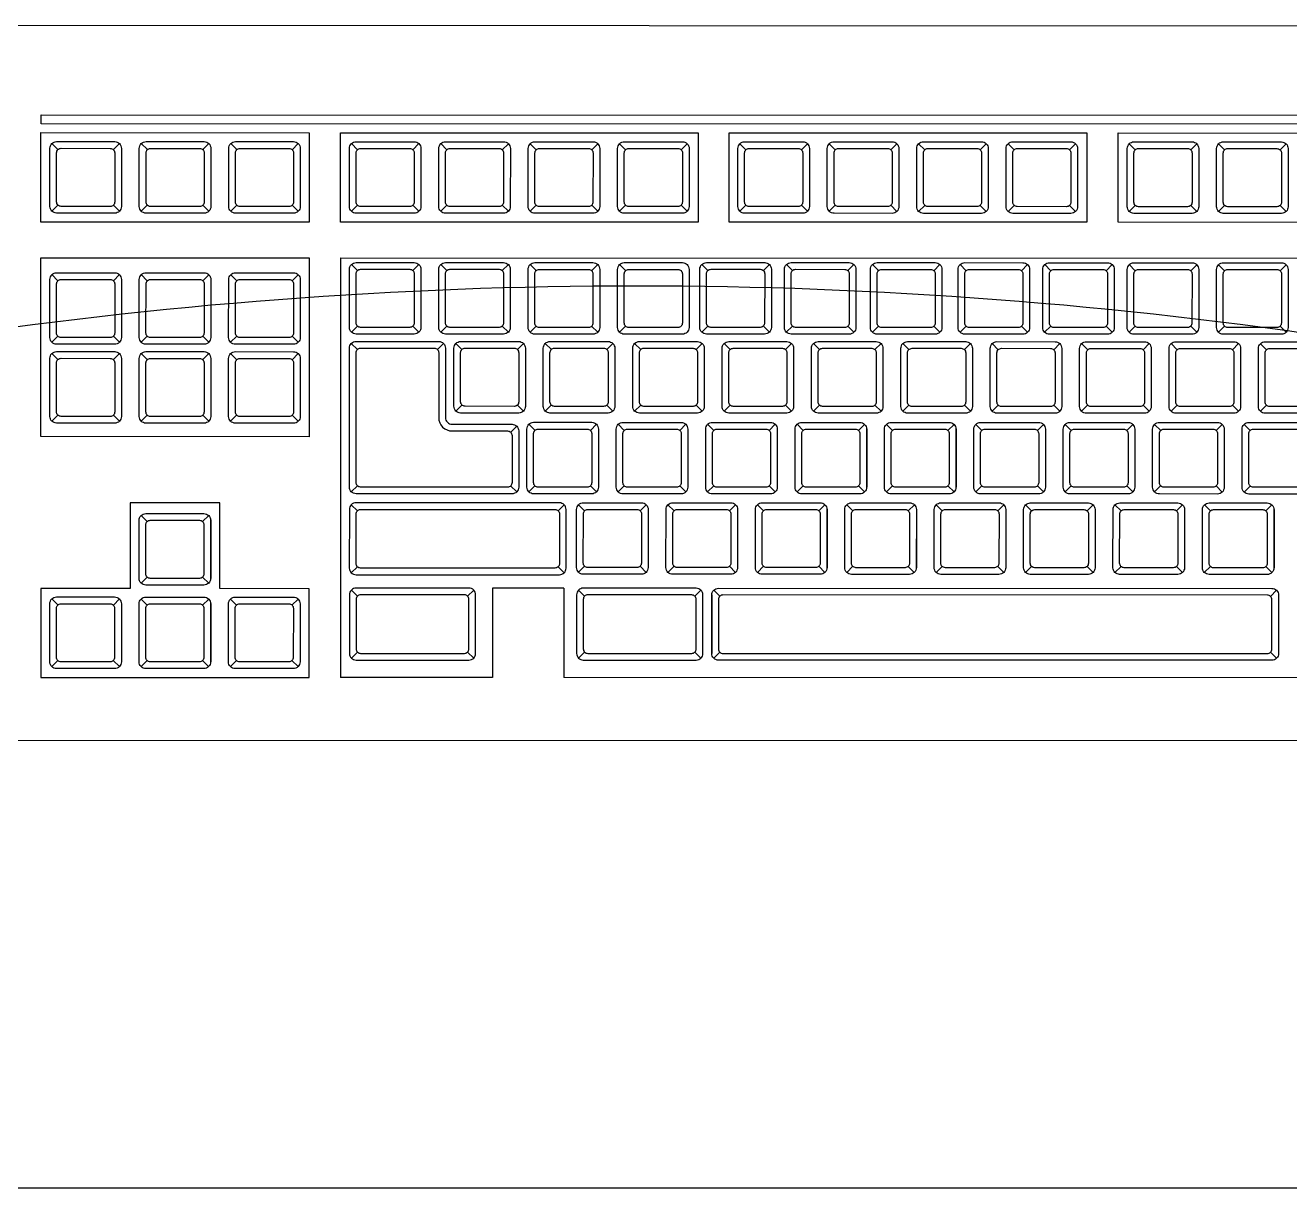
# Model space of a CAD drawing. Header units: inches. Extents: x -55 to 844, y -103 to 167.
# Drawn here: x 797.1661 to 797.449, y 47.4389 to 47.699 of the extents above; entities that cross this region are included whole.
import ezdxf

# ---------------------------------------------------------------- set-up
doc = ezdxf.new("R2010")
doc.units = ezdxf.units.IN
doc.header["$MEASUREMENT"] = 0

# ---------------------------------------------------------------- blocks, each defined once
blk = doc.blocks.new('kjhg')
blk.add_arc((795.29513, 46.27652), 1.0554, 81.26231, 98.73769)
blk = doc.blocks.new('kjhgfs')
for p, q in [((795.16546, 47.67114), (795.1641, 47.6725)), ((795.17787, 47.67114), (795.17922, 47.67249)), ((795.18546, 47.67114), (795.1841, 47.67249)), ((795.19787, 47.67114), (795.19922, 47.67249)), ((795.20546, 47.67114), (795.2041, 47.67249)), ((795.21787, 47.67113), (795.21922, 47.67249)), ((795.23246, 47.67113), (795.2311, 47.67248)), ((795.24487, 47.67113), (795.24623, 47.67248)), ((795.25246, 47.67112), (795.2511, 47.67248)), ((795.26487, 47.67112), (795.26623, 47.67247)), ((795.27246, 47.67112), (795.2711, 47.67247)), ((795.28487, 47.67112), (795.28623, 47.67247)), ((795.29246, 47.67111), (795.2911, 47.67247)), ((795.30487, 47.67111), (795.30623, 47.67247)), ((795.31937, 47.67111), (795.31802, 47.67246)), ((795.33179, 47.67111), (795.33314, 47.67246)), ((795.33937, 47.6711), (795.33802, 47.67246)), ((795.35179, 47.6711), (795.35314, 47.67245)), ((795.35937, 47.6711), (795.35802, 47.67245)), ((795.37179, 47.6711), (795.37314, 47.67245)), ((795.37937, 47.67109), (795.37802, 47.67245)), ((795.39179, 47.67109), (795.39314, 47.67244)), ((795.40648, 47.67109), (795.40512, 47.67244)), ((795.41889, 47.67109), (795.42024, 47.67244)), ((795.42648, 47.67108), (795.42512, 47.67244)), ((795.43889, 47.67108), (795.44024, 47.67243)), ((795.16545, 47.65873), (795.1641, 47.65738)), ((795.17787, 47.65873), (795.17922, 47.65737)), ((795.18545, 47.65873), (795.1841, 47.65737)), ((795.19787, 47.65872), (795.19922, 47.65737)), ((795.20545, 47.65872), (795.2041, 47.65737)), ((795.21787, 47.65872), (795.21922, 47.65736)), ((795.23246, 47.65871), (795.2311, 47.65736)), ((795.24487, 47.65871), (795.24622, 47.65736)), ((795.25246, 47.65871), (795.2511, 47.65736)), ((795.26487, 47.65871), (795.26622, 47.65735)), ((795.27246, 47.65871), (795.2711, 47.65735)), ((795.28487, 47.6587), (795.28622, 47.65735)), ((795.29246, 47.6587), (795.2911, 47.65735)), ((795.30487, 47.6587), (795.30622, 47.65734)), ((795.31937, 47.65869), (795.31802, 47.65734)), ((795.33178, 47.65869), (795.33314, 47.65734)), ((795.33937, 47.65869), (795.33802, 47.65734)), ((795.35178, 47.65869), (795.35314, 47.65733)), ((795.35937, 47.65868), (795.35802, 47.65733)), ((795.37178, 47.65868), (795.37314, 47.65733)), ((795.37937, 47.65868), (795.37802, 47.65733)), ((795.39178, 47.65868), (795.39314, 47.65732)), ((795.40647, 47.65867), (795.40512, 47.65732)), ((795.41889, 47.65867), (795.42024, 47.65732)), ((795.42647, 47.65867), (795.42512, 47.65732)), ((795.43889, 47.65867), (795.44024, 47.65731)), ((795.22866, 47.64692), (795.22864, 47.55304)), ((795.22866, 47.64692), (795.51766, 47.64685)), ((795.23245, 47.64408), (795.2311, 47.64543)), ((795.24487, 47.64408), (795.24622, 47.64543)), ((795.25245, 47.64408), (795.2511, 47.64543)), ((795.26487, 47.64407), (795.26622, 47.64543)), ((795.27245, 47.64407), (795.2711, 47.64542)), ((795.28487, 47.64407), (795.28622, 47.64542)), ((795.29245, 47.64407), (795.2911, 47.64542)), ((795.31086, 47.64408), (795.30951, 47.64543)), ((795.32327, 47.64407), (795.32463, 47.64543)), ((795.32977, 47.64407), (795.32842, 47.64543)), ((795.34218, 47.64407), (795.34354, 47.64542)), ((795.34901, 47.64407), (795.34766, 47.64542)), ((795.36143, 47.64406), (795.36278, 47.64542)), ((795.36863, 47.64406), (795.36728, 47.64542)), ((795.38105, 47.64406), (795.3824, 47.64541)), ((795.38757, 47.64406), (795.38622, 47.64541)), ((795.39998, 47.64406), (795.40134, 47.64541)), ((795.40647, 47.64405), (795.40512, 47.64541)), ((795.41888, 47.64405), (795.42024, 47.6454)), ((795.42647, 47.64405), (795.42512, 47.6454)), ((795.43888, 47.64405), (795.44024, 47.6454)), ((795.16545, 47.64182), (795.1641, 47.64317)), ((795.17786, 47.64181), (795.17922, 47.64317)), ((795.18545, 47.64181), (795.1841, 47.64317)), ((795.19786, 47.64181), (795.19922, 47.64316)), ((795.20545, 47.64181), (795.2041, 47.64316)), ((795.21786, 47.6418), (795.21922, 47.64316)), ((795.16545, 47.6294), (795.16409, 47.62805)), ((795.17786, 47.6294), (795.17921, 47.62804)), ((795.18545, 47.6294), (795.18409, 47.62804)), ((795.19786, 47.62939), (795.19921, 47.62804)), ((795.20545, 47.62939), (795.20409, 47.62804)), ((795.21786, 47.62939), (795.21921, 47.62804)), ((795.23245, 47.63167), (795.2311, 47.63031)), ((795.24486, 47.63166), (795.24622, 47.63031)), ((795.25245, 47.63166), (795.2511, 47.63031)), ((795.26486, 47.63166), (795.26622, 47.6303)), ((795.27245, 47.63166), (795.2711, 47.6303)), ((795.28486, 47.63165), (795.28622, 47.6303)), ((795.29245, 47.63165), (795.2911, 47.6303)), ((795.31086, 47.63166), (795.3095, 47.63031)), ((795.32327, 47.63166), (795.32462, 47.63031)), ((795.32977, 47.63166), (795.32841, 47.6303)), ((795.34218, 47.63166), (795.34353, 47.6303)), ((795.34901, 47.63165), (795.34766, 47.6303)), ((795.36142, 47.63165), (795.36278, 47.6303)), ((795.36863, 47.63165), (795.36728, 47.6303)), ((795.38104, 47.63165), (795.3824, 47.63029)), ((795.38757, 47.63164), (795.38621, 47.63029)), ((795.39998, 47.63164), (795.40134, 47.63029)), ((795.40647, 47.63164), (795.40511, 47.63029)), ((795.41888, 47.63164), (795.42023, 47.63028)), ((795.42647, 47.63164), (795.42511, 47.63028)), ((795.43888, 47.63163), (795.44023, 47.63028)), ((795.23109, 47.62778), (795.23245, 47.62643)), ((795.25172, 47.62778), (795.25036, 47.62642)), ((795.25584, 47.62642), (795.25448, 47.62778)), ((795.26825, 47.62642), (795.2696, 47.62777)), ((795.27584, 47.62642), (795.27448, 47.62777)), ((795.28825, 47.62642), (795.2896, 47.62777)), ((795.29584, 47.62641), (795.29448, 47.62777)), ((795.30825, 47.62641), (795.3096, 47.62776)), ((795.31584, 47.62641), (795.31448, 47.62776)), ((795.32825, 47.62641), (795.3296, 47.62776)), ((795.33584, 47.6264), (795.33448, 47.62776)), ((795.34825, 47.6264), (795.3496, 47.62775)), ((795.35584, 47.6264), (795.35448, 47.62775)), ((795.36825, 47.6264), (795.3696, 47.62775)), ((795.37584, 47.62639), (795.37448, 47.62775)), ((795.38825, 47.62639), (795.3896, 47.62775)), ((795.39584, 47.62639), (795.39448, 47.62774)), ((795.40825, 47.62639), (795.4096, 47.62774)), ((795.41584, 47.62639), (795.41448, 47.62774)), ((795.42825, 47.62638), (795.4296, 47.62774)), ((795.43584, 47.62638), (795.43448, 47.62773)), ((795.16545, 47.62416), (795.16409, 47.62552)), ((795.17786, 47.62416), (795.17921, 47.62551)), ((795.18545, 47.62416), (795.18409, 47.62551)), ((795.19786, 47.62416), (795.19921, 47.62551)), ((795.20545, 47.62415), (795.20409, 47.62551)), ((795.21786, 47.62415), (795.21921, 47.6255)), ((795.25583, 47.61401), (795.25448, 47.61266)), ((795.26825, 47.61401), (795.2696, 47.61265)), ((795.27583, 47.614), (795.27448, 47.61265)), ((795.28825, 47.614), (795.2896, 47.61265)), ((795.29583, 47.614), (795.29448, 47.61265)), ((795.30825, 47.614), (795.3096, 47.61264)), ((795.31583, 47.61399), (795.31448, 47.61264)), ((795.32825, 47.61399), (795.3296, 47.61264)), ((795.33583, 47.61399), (795.33448, 47.61264)), ((795.34825, 47.61399), (795.3496, 47.61263)), ((795.35583, 47.61399), (795.35448, 47.61263)), ((795.36825, 47.61398), (795.3696, 47.61263)), ((795.37583, 47.61398), (795.37448, 47.61263)), ((795.38825, 47.61398), (795.3896, 47.61262)), ((795.39583, 47.61398), (795.39448, 47.61262)), ((795.40825, 47.61397), (795.4096, 47.61262)), ((795.41583, 47.61397), (795.41448, 47.61262)), ((795.42825, 47.61397), (795.4296, 47.61261)), ((795.43583, 47.61397), (795.43448, 47.61261)), ((795.16544, 47.61175), (795.16409, 47.6104)), ((795.17786, 47.61175), (795.17921, 47.61039)), ((795.18544, 47.61175), (795.18409, 47.61039)), ((795.19786, 47.61174), (795.19921, 47.61039)), ((795.20544, 47.61174), (795.20409, 47.61039)), ((795.21786, 47.61174), (795.21921, 47.61038)), ((795.27217, 47.60835), (795.27081, 47.6097)), ((795.28458, 47.60834), (795.28594, 47.6097)), ((795.29217, 47.60834), (795.29081, 47.6097)), ((795.30458, 47.60834), (795.30594, 47.60969)), ((795.31217, 47.60834), (795.31081, 47.60969)), ((795.32458, 47.60833), (795.32594, 47.60969)), ((795.33217, 47.60833), (795.33081, 47.60969)), ((795.34458, 47.60833), (795.34594, 47.60968)), ((795.35217, 47.60833), (795.35081, 47.60968)), ((795.36458, 47.60832), (795.36594, 47.60968)), ((795.37217, 47.60832), (795.37081, 47.60968)), ((795.38458, 47.60832), (795.38594, 47.60967)), ((795.39217, 47.60832), (795.39081, 47.60967)), ((795.40458, 47.60832), (795.40594, 47.60967)), ((795.41217, 47.60831), (795.41081, 47.60967)), ((795.42458, 47.60831), (795.42594, 47.60966)), ((795.43217, 47.60831), (795.43081, 47.60966)), ((795.2681, 47.60926), (795.26675, 47.60791)), ((795.2864, 47.60871), (795.2864, 47.59562)), ((795.3064, 47.6087), (795.3064, 47.59561)), ((795.3264, 47.6087), (795.3264, 47.59561)), ((795.3464, 47.60869), (795.3464, 47.59561)), ((795.3664, 47.60869), (795.3664, 47.5956)), ((795.3864, 47.60869), (795.3864, 47.5956)), ((795.4064, 47.60868), (795.4064, 47.59559)), ((795.4264, 47.60868), (795.4264, 47.59559)), ((795.23109, 47.59459), (795.23244, 47.59594)), ((795.2681, 47.59458), (795.26674, 47.59593)), ((795.27216, 47.59593), (795.27081, 47.59458)), ((795.28458, 47.59593), (795.28593, 47.59458)), ((795.29216, 47.59593), (795.29081, 47.59457)), ((795.30458, 47.59592), (795.30593, 47.59457)), ((795.31216, 47.59592), (795.31081, 47.59457)), ((795.32458, 47.59592), (795.32593, 47.59457)), ((795.33216, 47.59592), (795.33081, 47.59457)), ((795.34458, 47.59592), (795.34593, 47.59456)), ((795.35216, 47.59591), (795.35081, 47.59456)), ((795.36458, 47.59591), (795.36593, 47.59456)), ((795.37216, 47.59591), (795.37081, 47.59456)), ((795.38458, 47.59591), (795.38593, 47.59455)), ((795.39216, 47.5959), (795.39081, 47.59455)), ((795.40458, 47.5959), (795.40593, 47.59455)), ((795.41216, 47.5959), (795.41081, 47.59455)), ((795.42458, 47.5959), (795.42593, 47.59454)), ((795.43216, 47.59589), (795.43081, 47.59454)), ((795.18165, 47.59214), (795.18164, 47.57293)), ((795.23244, 47.59034), (795.23109, 47.59169)), ((795.27736, 47.59033), (795.27871, 47.59168)), ((795.28329, 47.59034), (795.28194, 47.5917)), ((795.2957, 47.59034), (795.29706, 47.5917)), ((795.29752, 47.59071), (795.29752, 47.57762)), ((795.30329, 47.59034), (795.30194, 47.59169)), ((795.3157, 47.59034), (795.31706, 47.59169)), ((795.31752, 47.5907), (795.31752, 47.57761)), ((795.32329, 47.59034), (795.32194, 47.59169)), ((795.3357, 47.59033), (795.33706, 47.59169)), ((795.33752, 47.5907), (795.33752, 47.57761)), ((795.34329, 47.59033), (795.34194, 47.59168)), ((795.3557, 47.59033), (795.35706, 47.59168)), ((795.35752, 47.59069), (795.35752, 47.5776)), ((795.36329, 47.59033), (795.36194, 47.59168)), ((795.3757, 47.59032), (795.37706, 47.59168)), ((795.37752, 47.59069), (795.37752, 47.5776)), ((795.38329, 47.59032), (795.38194, 47.59168)), ((795.3957, 47.59032), (795.39706, 47.59167)), ((795.39752, 47.59068), (795.39752, 47.57759)), ((795.40329, 47.59032), (795.40194, 47.59167)), ((795.4157, 47.59031), (795.41706, 47.59167)), ((795.41752, 47.59068), (795.41752, 47.57759)), ((795.42329, 47.59031), (795.42194, 47.59167)), ((795.4357, 47.59031), (795.43706, 47.59166)), ((795.43752, 47.59067), (795.43752, 47.57758)), ((795.18541, 47.58793), (795.18406, 47.58928)), ((795.19783, 47.58793), (795.19918, 47.58928)), ((795.19964, 47.58829), (795.19964, 47.5752)), ((795.18541, 47.57551), (795.18406, 47.57416)), ((795.19782, 47.57551), (795.19918, 47.57416)), ((795.23244, 47.57784), (795.23108, 47.57648)), ((795.27736, 47.57782), (795.27871, 47.57647)), ((795.28329, 47.57793), (795.28193, 47.57658)), ((795.2957, 47.57793), (795.29705, 47.57657)), ((795.30329, 47.57793), (795.30193, 47.57657)), ((795.3157, 47.57792), (795.31705, 47.57657)), ((795.32329, 47.57792), (795.32193, 47.57657)), ((795.3357, 47.57792), (795.33705, 47.57656)), ((795.34329, 47.57792), (795.34193, 47.57656)), ((795.3557, 47.57791), (795.35705, 47.57656)), ((795.36329, 47.57791), (795.36193, 47.57656)), ((795.3757, 47.57791), (795.37705, 47.57656)), ((795.38329, 47.57791), (795.38193, 47.57655)), ((795.3957, 47.5779), (795.39705, 47.57655)), ((795.40329, 47.5779), (795.40193, 47.57655)), ((795.4157, 47.5779), (795.41705, 47.57655)), ((795.42329, 47.5779), (795.42193, 47.57654)), ((795.4357, 47.5779), (795.43705, 47.57654)), ((795.23246, 47.57125), (795.2311, 47.5726)), ((795.25712, 47.57124), (795.25848, 47.5726)), ((795.26264, 47.57304), (795.26264, 47.55304)), ((795.27864, 47.57303), (795.26264, 47.57304)), ((795.27864, 47.57303), (795.27864, 47.55303)), ((795.16543, 47.56927), (795.16408, 47.57062)), ((795.17785, 47.56926), (795.1792, 47.57062)), ((795.18541, 47.56926), (795.18406, 47.57061)), ((795.19782, 47.56926), (795.19918, 47.57061)), ((795.20541, 47.56926), (795.20406, 47.57061)), ((795.21782, 47.56925), (795.21918, 47.57061)), ((795.28328, 47.57124), (795.28193, 47.57259)), ((795.30795, 47.57123), (795.3093, 47.57259)), ((795.31174, 47.57152), (795.31174, 47.55843)), ((795.31353, 47.57123), (795.31218, 47.57258)), ((795.43674, 47.5712), (795.4381, 47.57255)), ((795.17966, 47.56963), (795.17966, 47.55654)), ((795.19964, 47.56962), (795.19964, 47.55653)), ((795.21964, 47.56962), (795.21964, 47.55653)), ((795.23245, 47.55875), (795.2311, 47.55739)), ((795.25712, 47.55874), (795.25847, 47.55739)), ((795.28328, 47.55873), (795.28193, 47.55738)), ((795.30795, 47.55873), (795.3093, 47.55737)), ((795.31353, 47.55873), (795.31218, 47.55737)), ((795.43674, 47.5587), (795.43809, 47.55734)), ((795.16543, 47.55685), (795.16408, 47.5555)), ((795.17784, 47.55685), (795.1792, 47.55549)), ((795.18541, 47.55685), (795.18405, 47.55549)), ((795.19782, 47.55684), (795.19917, 47.55549)), ((795.20541, 47.55684), (795.20405, 47.55549)), ((795.21782, 47.55684), (795.21917, 47.55548)), ((795.26264, 47.55304), (795.22864, 47.55304)), ((795.47164, 47.55299), (795.27864, 47.55303))]:
    blk.add_line(p, q)
for points in [[(795.52767, 47.69685), (795.52763, 47.54085, -0.414214), (795.52563, 47.53885), (795.06963, 47.53896, -0.414214), (795.06763, 47.54096), (795.06767, 47.69696, -0.414214), (795.06967, 47.69896), (795.52567, 47.69885, -0.414214)], [(795.16366, 47.67144, -0.414214), (795.16516, 47.67294), (795.17816, 47.67293, -0.414214), (795.17966, 47.67143), (795.17966, 47.65843, -0.414214), (795.17816, 47.65693), (795.16516, 47.65694, -0.414214), (795.16366, 47.65844)], [(795.18366, 47.67143, -0.414214), (795.18516, 47.67293), (795.19816, 47.67293, -0.414214), (795.19966, 47.67143), (795.19966, 47.65843, -0.414214), (795.19816, 47.65693), (795.18516, 47.65693, -0.414214), (795.18366, 47.65843)], [(795.20366, 47.67143, -0.414214), (795.20516, 47.67293), (795.21816, 47.67293, -0.414214), (795.21966, 47.67142), (795.21966, 47.65842, -0.414214), (795.21816, 47.65693), (795.20516, 47.65693, -0.414214), (795.20366, 47.65843)], [(795.23067, 47.67142, -0.414214), (795.23217, 47.67292), (795.24517, 47.67292, -0.414214), (795.24667, 47.67142), (795.24666, 47.65842, -0.414214), (795.24516, 47.65692), (795.23216, 47.65692, -0.414214), (795.23066, 47.65842)], [(795.25067, 47.67142, -0.414214), (795.25217, 47.67292), (795.26517, 47.67291, -0.414214), (795.26667, 47.67141), (795.26666, 47.65841, -0.414214), (795.26516, 47.65691), (795.25216, 47.65692, -0.414214), (795.25066, 47.65842)], [(795.27067, 47.67141, -0.414214), (795.27217, 47.67291), (795.28517, 47.67291, -0.414214), (795.28667, 47.67141), (795.28666, 47.65841, -0.414214), (795.28516, 47.65691), (795.27216, 47.65691, -0.414214), (795.27066, 47.65841)], [(795.29067, 47.67141, -0.414214), (795.29217, 47.67291), (795.30517, 47.6729, -0.414214), (795.30667, 47.6714), (795.30666, 47.6584, -0.414214), (795.30516, 47.6569), (795.29216, 47.65691, -0.414214), (795.29066, 47.65841)], [(795.31758, 47.6714, -0.414214), (795.31908, 47.6729), (795.33208, 47.6729, -0.414214), (795.33358, 47.6714), (795.33358, 47.6584, -0.414214), (795.33208, 47.6569), (795.31908, 47.6569, -0.414214), (795.31758, 47.6584)], [(795.33758, 47.6714, -0.414214), (795.33908, 47.6729), (795.35208, 47.67289, -0.414214), (795.35358, 47.67139), (795.35358, 47.65839, -0.414214), (795.35208, 47.65689), (795.33908, 47.6569, -0.414214), (795.33758, 47.6584)], [(795.35758, 47.67139, -0.414214), (795.35908, 47.67289), (795.37208, 47.67289, -0.414214), (795.37358, 47.67139), (795.37358, 47.65839, -0.414214), (795.37208, 47.65689), (795.35908, 47.65689, -0.414214), (795.35758, 47.65839)], [(795.37758, 47.67139, -0.414214), (795.37908, 47.67289), (795.39208, 47.67288, -0.414214), (795.39358, 47.67138), (795.39358, 47.65838, -0.414214), (795.39208, 47.65688), (795.37908, 47.65689, -0.414214), (795.37758, 47.65839)], [(795.40468, 47.67138, -0.414214), (795.40618, 47.67288), (795.41918, 47.67288, -0.414214), (795.42068, 47.67138), (795.42068, 47.65838, -0.414214), (795.41918, 47.65688), (795.40618, 47.65688, -0.414214), (795.40468, 47.65838)], [(795.42468, 47.67138, -0.414214), (795.42618, 47.67288), (795.43918, 47.67287, -0.414214), (795.44068, 47.67137), (795.44068, 47.65837, -0.414214), (795.43918, 47.65687), (795.42618, 47.65688, -0.414214), (795.42468, 47.65838)], [(795.16616, 47.67144), (795.17716, 47.67143, -0.414214), (795.17816, 47.67043), (795.17816, 47.65943, -0.414214), (795.17716, 47.65843), (795.16616, 47.65844, -0.414214), (795.16516, 47.65944), (795.16516, 47.67044, -0.414214)], [(795.18616, 47.67143), (795.19716, 47.67143, -0.414214), (795.19816, 47.67043), (795.19816, 47.65943, -0.414214), (795.19716, 47.65843), (795.18616, 47.65843, -0.414214), (795.18516, 47.65943), (795.18516, 47.67043, -0.414214)], [(795.20616, 47.67143), (795.21716, 47.67143, -0.414214), (795.21816, 47.67043), (795.21816, 47.65943, -0.414214), (795.21716, 47.65843), (795.20616, 47.65843, -0.414214), (795.20516, 47.65943), (795.20516, 47.67043, -0.414214)], [(795.23317, 47.67142), (795.24417, 47.67142, -0.414214), (795.24517, 47.67042), (795.24516, 47.65942, -0.414214), (795.24416, 47.65842), (795.23316, 47.65842, -0.414214), (795.23216, 47.65942), (795.23217, 47.67042, -0.414214)], [(795.25317, 47.67142), (795.26417, 47.67141, -0.414214), (795.26517, 47.67041), (795.26516, 47.65941, -0.414214), (795.26416, 47.65841), (795.25316, 47.65842, -0.414214), (795.25216, 47.65942), (795.25217, 47.67042, -0.414214)], [(795.27317, 47.67141), (795.28417, 47.67141, -0.414214), (795.28517, 47.67041), (795.28516, 47.65941, -0.414214), (795.28416, 47.65841), (795.27316, 47.65841, -0.414214), (795.27216, 47.65941), (795.27217, 47.67041, -0.414214)], [(795.29317, 47.67141), (795.30417, 47.6714, -0.414214), (795.30517, 47.6704), (795.30516, 47.6594, -0.414214), (795.30416, 47.6584), (795.29316, 47.65841, -0.414214), (795.29216, 47.65941), (795.29217, 47.67041, -0.414214)], [(795.32008, 47.6714), (795.33108, 47.6714, -0.414214), (795.33208, 47.6704), (795.33208, 47.6594, -0.414214), (795.33108, 47.6584), (795.32008, 47.6584, -0.414214), (795.31908, 47.6594), (795.31908, 47.6704, -0.414214)], [(795.34008, 47.6714), (795.35108, 47.67139, -0.414214), (795.35208, 47.67039), (795.35208, 47.65939, -0.414214), (795.35108, 47.65839), (795.34008, 47.6584, -0.414214), (795.33908, 47.6594), (795.33908, 47.6704, -0.414214)], [(795.36008, 47.67139), (795.37108, 47.67139, -0.414214), (795.37208, 47.67039), (795.37208, 47.65939, -0.414214), (795.37108, 47.65839), (795.36008, 47.65839, -0.414214), (795.35908, 47.65939), (795.35908, 47.67039, -0.414214)], [(795.38008, 47.67139), (795.39108, 47.67138, -0.414214), (795.39208, 47.67038), (795.39208, 47.65938, -0.414214), (795.39108, 47.65838), (795.38008, 47.65839, -0.414214), (795.37908, 47.65939), (795.37908, 47.67039, -0.414214)], [(795.40718, 47.67138), (795.41818, 47.67138, -0.414214), (795.41918, 47.67038), (795.41918, 47.65938, -0.414214), (795.41818, 47.65838), (795.40718, 47.65838, -0.414214), (795.40618, 47.65938), (795.40618, 47.67038, -0.414214)], [(795.42718, 47.67138), (795.43818, 47.67137, -0.414214), (795.43918, 47.67037), (795.43918, 47.65937, -0.414214), (795.43818, 47.65837), (795.42718, 47.65838, -0.414214), (795.42618, 47.65938), (795.42618, 47.67038, -0.414214)], [(795.16366, 47.64211, -0.414214), (795.16516, 47.64361), (795.17816, 47.64361, -0.414214), (795.17966, 47.64211), (795.17965, 47.62911, -0.414214), (795.17815, 47.62761), (795.16515, 47.62761, -0.414214), (795.16365, 47.62911)], [(795.18366, 47.6421, -0.414214), (795.18516, 47.6436), (795.19816, 47.6436, -0.414214), (795.19966, 47.6421), (795.19965, 47.6291, -0.414214), (795.19815, 47.6276), (795.18515, 47.6276, -0.414214), (795.18365, 47.6291)], [(795.20366, 47.6421, -0.414214), (795.20516, 47.6436), (795.21816, 47.6436, -0.414214), (795.21966, 47.6421), (795.21965, 47.6291, -0.414214), (795.21815, 47.6276), (795.20515, 47.6276, -0.414214), (795.20365, 47.6291)], [(795.23066, 47.64437, -0.414214), (795.23216, 47.64587), (795.24516, 47.64587, -0.414214), (795.24666, 47.64437), (795.24666, 47.63137, -0.414214), (795.24516, 47.62987), (795.23216, 47.62987, -0.414214), (795.23066, 47.63137)], [(795.23316, 47.64437), (795.24416, 47.64437, -0.414214), (795.24516, 47.64337), (795.24516, 47.63237, -0.414214), (795.24416, 47.63137), (795.23316, 47.63137, -0.414214), (795.23216, 47.63237), (795.23216, 47.64337, -0.414214)], [(795.25066, 47.64437, -0.414214), (795.25216, 47.64587), (795.26516, 47.64587, -0.414214), (795.26666, 47.64437), (795.26666, 47.63137, -0.414214), (795.26516, 47.62987), (795.25216, 47.62987, -0.414214), (795.25066, 47.63137)], [(795.25316, 47.64437), (795.26416, 47.64437, -0.414214), (795.26516, 47.64337), (795.26516, 47.63237, -0.414214), (795.26416, 47.63137), (795.25316, 47.63137, -0.414214), (795.25216, 47.63237), (795.25216, 47.64337, -0.414214)], [(795.27066, 47.64436, -0.414214), (795.27216, 47.64586), (795.28516, 47.64586, -0.414214), (795.28666, 47.64436), (795.28666, 47.63136, -0.414214), (795.28516, 47.62986), (795.27216, 47.62986, -0.414214), (795.27066, 47.63136)], [(795.27316, 47.64436), (795.28416, 47.64436, -0.414214), (795.28516, 47.64336), (795.28516, 47.63236, -0.414214), (795.28416, 47.63136), (795.27316, 47.63136, -0.414214), (795.27216, 47.63236), (795.27216, 47.64336, -0.414214)], [(795.29066, 47.64436, -0.414214), (795.29216, 47.64586), (795.30516, 47.64586, -0.414214), (795.30666, 47.64436), (795.30666, 47.63136, -0.414214), (795.30516, 47.62986), (795.29216, 47.62986, -0.414214), (795.29066, 47.63136)], [(795.29316, 47.64436), (795.30416, 47.64436, -0.414214), (795.30516, 47.64336), (795.30516, 47.63236, -0.414214), (795.30416, 47.63136), (795.29316, 47.63136, -0.414214), (795.29216, 47.63236), (795.29216, 47.64336, -0.414214)], [(795.30907, 47.64437, -0.414214), (795.31057, 47.64587), (795.32357, 47.64587, -0.414214), (795.32507, 47.64437), (795.32506, 47.63137, -0.414214), (795.32356, 47.62987), (795.31056, 47.62987, -0.414214), (795.30906, 47.63137)], [(795.31157, 47.64437), (795.32257, 47.64437, -0.414214), (795.32357, 47.64337), (795.32356, 47.63237, -0.414214), (795.32256, 47.63137), (795.31156, 47.63137, -0.414214), (795.31056, 47.63237), (795.31057, 47.64337, -0.414214)], [(795.32798, 47.64437, -0.414214), (795.32948, 47.64587), (795.34248, 47.64586, -0.414214), (795.34398, 47.64436), (795.34397, 47.63136, -0.414214), (795.34247, 47.62986), (795.32947, 47.62987, -0.414214), (795.32797, 47.63137)], [(795.33048, 47.64437), (795.34148, 47.64436, -0.414214), (795.34248, 47.64336), (795.34247, 47.63236, -0.414214), (795.34147, 47.63136), (795.33047, 47.63137, -0.414214), (795.32947, 47.63237), (795.32948, 47.64337, -0.414214)], [(795.34722, 47.64436, -0.414214), (795.34872, 47.64586), (795.36172, 47.64586, -0.414214), (795.36322, 47.64436), (795.36322, 47.63136, -0.414214), (795.36172, 47.62986), (795.34872, 47.62986, -0.414214), (795.34722, 47.63136)], [(795.34972, 47.64436), (795.36072, 47.64436, -0.414214), (795.36172, 47.64336), (795.36172, 47.63236, -0.414214), (795.36072, 47.63136), (795.34972, 47.63136, -0.414214), (795.34872, 47.63236), (795.34872, 47.64336, -0.414214)], [(795.36684, 47.64436, -0.414214), (795.36834, 47.64586), (795.38134, 47.64585, -0.414214), (795.38284, 47.64435), (795.38284, 47.63135, -0.414214), (795.38134, 47.62985), (795.36834, 47.62986, -0.414214), (795.36684, 47.63136)], [(795.36934, 47.64436), (795.38034, 47.64435, -0.414214), (795.38134, 47.64335), (795.38134, 47.63235, -0.414214), (795.38034, 47.63135), (795.36934, 47.63136, -0.414214), (795.36834, 47.63236), (795.36834, 47.64336, -0.414214)], [(795.38578, 47.64435, -0.414214), (795.38728, 47.64585), (795.40028, 47.64585, -0.414214), (795.40178, 47.64435), (795.40177, 47.63135, -0.414214), (795.40027, 47.62985), (795.38727, 47.62985, -0.414214), (795.38577, 47.63135)], [(795.38828, 47.64435), (795.39928, 47.64435, -0.414214), (795.40028, 47.64335), (795.40027, 47.63235, -0.414214), (795.39927, 47.63135), (795.38827, 47.63135, -0.414214), (795.38727, 47.63235), (795.38728, 47.64335, -0.414214)], [(795.40468, 47.64435, -0.414214), (795.40618, 47.64585), (795.41918, 47.64584, -0.414214), (795.42068, 47.64434), (795.42067, 47.63134, -0.414214), (795.41917, 47.62984), (795.40617, 47.62985, -0.414214), (795.40467, 47.63135)], [(795.40718, 47.64435), (795.41818, 47.64434, -0.414214), (795.41918, 47.64334), (795.41917, 47.63234, -0.414214), (795.41817, 47.63134), (795.40717, 47.63135, -0.414214), (795.40617, 47.63235), (795.40618, 47.64335, -0.414214)], [(795.42468, 47.64434, -0.414214), (795.42618, 47.64584), (795.43918, 47.64584, -0.414214), (795.44068, 47.64434), (795.44067, 47.63134, -0.414214), (795.43917, 47.62984), (795.42617, 47.62984, -0.414214), (795.42467, 47.63134)], [(795.42718, 47.64434), (795.43818, 47.64434, -0.414214), (795.43918, 47.64334), (795.43917, 47.63234, -0.414214), (795.43817, 47.63134), (795.42717, 47.63134, -0.414214), (795.42617, 47.63234), (795.42618, 47.64334, -0.414214)], [(795.16616, 47.64211), (795.17716, 47.64211, -0.414214), (795.17816, 47.64111), (795.17815, 47.63011, -0.414214), (795.17715, 47.62911), (795.16615, 47.62911, -0.414214), (795.16515, 47.63011), (795.16516, 47.64111, -0.414214)], [(795.18616, 47.6421), (795.19716, 47.6421, -0.414214), (795.19816, 47.6411), (795.19815, 47.6301, -0.414214), (795.19715, 47.6291), (795.18615, 47.6291, -0.414214), (795.18515, 47.6301), (795.18516, 47.6411, -0.414214)], [(795.20616, 47.6421), (795.21716, 47.6421, -0.414214), (795.21816, 47.6411), (795.21815, 47.6301, -0.414214), (795.21715, 47.6291), (795.20615, 47.6291, -0.414214), (795.20515, 47.6301), (795.20516, 47.6411, -0.414214)], [(795.26704, 47.59414), (795.23215, 47.59415, -0.414214), (795.23065, 47.59565), (795.23065, 47.62672, -0.414214), (795.23216, 47.62822), (795.25066, 47.62822, -0.414214), (795.25215, 47.62672), (795.25215, 47.6112, 0.414214), (795.25365, 47.6097), (795.26704, 47.6097, -0.414214), (795.26854, 47.6082), (795.26854, 47.59564, -0.414214)], [(795.26604, 47.59564), (795.23315, 47.59565, -0.414214), (795.23215, 47.59665), (795.23215, 47.62572, -0.414214), (795.23315, 47.62672), (795.24965, 47.62672, -0.414214), (795.25065, 47.62572), (795.25065, 47.61121, 0.414214), (795.25365, 47.6082), (795.26604, 47.6082, -0.414214), (795.26704, 47.6072), (795.26704, 47.59664, -0.414214)], [(795.25404, 47.62672, -0.414214), (795.25554, 47.62822), (795.26854, 47.62821, -0.414214), (795.27004, 47.62671), (795.27004, 47.61371, -0.414214), (795.26854, 47.61221), (795.25554, 47.61222, -0.414214), (795.25404, 47.61372)], [(795.25654, 47.62672), (795.26754, 47.62671, -0.414214), (795.26854, 47.62571), (795.26854, 47.61471, -0.414214), (795.26754, 47.61371), (795.25654, 47.61372, -0.414214), (795.25554, 47.61472), (795.25554, 47.62572, -0.414214)], [(795.27404, 47.62671, -0.414214), (795.27554, 47.62821), (795.28854, 47.62821, -0.414214), (795.29004, 47.62671), (795.29004, 47.61371, -0.414214), (795.28854, 47.61221), (795.27554, 47.61221, -0.414214), (795.27404, 47.61371)], [(795.27654, 47.62671), (795.28754, 47.62671, -0.414214), (795.28854, 47.62571), (795.28854, 47.61471, -0.414214), (795.28754, 47.61371), (795.27654, 47.61371, -0.414214), (795.27554, 47.61471), (795.27554, 47.62571, -0.414214)], [(795.29404, 47.62671, -0.414214), (795.29554, 47.62821), (795.30854, 47.6282, -0.414214), (795.31004, 47.6267), (795.31004, 47.6137, -0.414214), (795.30854, 47.6122), (795.29554, 47.61221, -0.414214), (795.29404, 47.61371)], [(795.29654, 47.62671), (795.30754, 47.6267, -0.414214), (795.30854, 47.6257), (795.30854, 47.6147, -0.414214), (795.30754, 47.6137), (795.29654, 47.61371, -0.414214), (795.29554, 47.61471), (795.29554, 47.62571, -0.414214)], [(795.31404, 47.6267, -0.414214), (795.31554, 47.6282), (795.32854, 47.6282, -0.414214), (795.33004, 47.6267), (795.33004, 47.6137, -0.414214), (795.32854, 47.6122), (795.31554, 47.6122, -0.414214), (795.31404, 47.6137)], [(795.31654, 47.6267), (795.32754, 47.6267, -0.414214), (795.32854, 47.6257), (795.32854, 47.6147, -0.414214), (795.32754, 47.6137), (795.31654, 47.6137, -0.414214), (795.31554, 47.6147), (795.31554, 47.6257, -0.414214)], [(795.33404, 47.6267, -0.414214), (795.33554, 47.6282), (795.34854, 47.62819, -0.414214), (795.35004, 47.62669), (795.35004, 47.61369, -0.414214), (795.34854, 47.61219), (795.33554, 47.6122, -0.414214), (795.33404, 47.6137)], [(795.33654, 47.6267), (795.34754, 47.62669, -0.414214), (795.34854, 47.62569), (795.34854, 47.61469, -0.414214), (795.34754, 47.61369), (795.33654, 47.6137, -0.414214), (795.33554, 47.6147), (795.33554, 47.6257, -0.414214)], [(795.35404, 47.62669, -0.414214), (795.35554, 47.62819), (795.36854, 47.62819, -0.414214), (795.37004, 47.62669), (795.37004, 47.61369, -0.414214), (795.36854, 47.61219), (795.35554, 47.61219, -0.414214), (795.35404, 47.61369)], [(795.35654, 47.62669), (795.36754, 47.62669, -0.414214), (795.36854, 47.62569), (795.36854, 47.61469, -0.414214), (795.36754, 47.61369), (795.35654, 47.61369, -0.414214), (795.35554, 47.61469), (795.35554, 47.62569, -0.414214)], [(795.37404, 47.62669, -0.414214), (795.37554, 47.62819), (795.38854, 47.62818, -0.414214), (795.39004, 47.62668), (795.39004, 47.61368, -0.414214), (795.38854, 47.61218), (795.37554, 47.61219, -0.414214), (795.37404, 47.61369)], [(795.37654, 47.62669), (795.38754, 47.62668, -0.414214), (795.38854, 47.62568), (795.38854, 47.61468, -0.414214), (795.38754, 47.61368), (795.37654, 47.61369, -0.414214), (795.37554, 47.61469), (795.37554, 47.62569, -0.414214)], [(795.39404, 47.62668, -0.414214), (795.39554, 47.62818), (795.40854, 47.62818, -0.414214), (795.41004, 47.62668), (795.41004, 47.61368, -0.414214), (795.40854, 47.61218), (795.39554, 47.61218, -0.414214), (795.39404, 47.61368)], [(795.39654, 47.62668), (795.40754, 47.62668, -0.414214), (795.40854, 47.62568), (795.40854, 47.61468, -0.414214), (795.40754, 47.61368), (795.39654, 47.61368, -0.414214), (795.39554, 47.61468), (795.39554, 47.62568, -0.414214)], [(795.41404, 47.62668, -0.414214), (795.41554, 47.62818), (795.42854, 47.62818, -0.414214), (795.43004, 47.62668), (795.43004, 47.61368, -0.414214), (795.42854, 47.61218), (795.41554, 47.61218, -0.414214), (795.41404, 47.61368)], [(795.41654, 47.62668), (795.42754, 47.62668, -0.414214), (795.42854, 47.62568), (795.42854, 47.61468, -0.414214), (795.42754, 47.61368), (795.41654, 47.61368, -0.414214), (795.41554, 47.61468), (795.41554, 47.62568, -0.414214)], [(795.43404, 47.62667, -0.414214), (795.43554, 47.62817), (795.44854, 47.62817, -0.414214), (795.45004, 47.62667), (795.45004, 47.61367, -0.414214), (795.44854, 47.61217), (795.43554, 47.61217, -0.414214), (795.43404, 47.61367)], [(795.43654, 47.62667), (795.44754, 47.62667, -0.414214), (795.44854, 47.62567), (795.44854, 47.61467, -0.414214), (795.44754, 47.61367), (795.43654, 47.61367, -0.414214), (795.43554, 47.61467), (795.43554, 47.62567, -0.414214)], [(795.16365, 47.62446, -0.414214), (795.16515, 47.62596), (795.17815, 47.62595, -0.414214), (795.17965, 47.62445), (795.17965, 47.61145, -0.414214), (795.17815, 47.60995), (795.16515, 47.60996, -0.414214), (795.16365, 47.61146)], [(795.16615, 47.62446), (795.17715, 47.62445, -0.414214), (795.17815, 47.62345), (795.17815, 47.61245, -0.414214), (795.17715, 47.61145), (795.16615, 47.61146, -0.414214), (795.16515, 47.61246), (795.16515, 47.62346, -0.414214)], [(795.18365, 47.62445, -0.414214), (795.18515, 47.62595), (795.19815, 47.62595, -0.414214), (795.19965, 47.62445), (795.19965, 47.61145, -0.414214), (795.19815, 47.60995), (795.18515, 47.60995, -0.414214), (795.18365, 47.61145)], [(795.18615, 47.62445), (795.19715, 47.62445, -0.414214), (795.19815, 47.62345), (795.19815, 47.61245, -0.414214), (795.19715, 47.61145), (795.18615, 47.61145, -0.414214), (795.18515, 47.61245), (795.18515, 47.62345, -0.414214)], [(795.20365, 47.62445, -0.414214), (795.20515, 47.62595), (795.21815, 47.62594, -0.414214), (795.21965, 47.62444), (795.21965, 47.61144, -0.414214), (795.21815, 47.60994), (795.20515, 47.60995, -0.414214), (795.20365, 47.61145)], [(795.20615, 47.62445), (795.21715, 47.62444, -0.414214), (795.21815, 47.62344), (795.21815, 47.61244, -0.414214), (795.21715, 47.61144), (795.20615, 47.61145, -0.414214), (795.20515, 47.61245), (795.20515, 47.62345, -0.414214)], [(795.27037, 47.60864, -0.414214), (795.27187, 47.61014), (795.28487, 47.61014, -0.414214), (795.28637, 47.60864), (795.28637, 47.59564, -0.414214), (795.28487, 47.59414), (795.27187, 47.59414, -0.414214), (795.27037, 47.59564)], [(795.29037, 47.60864, -0.414214), (795.29187, 47.61013), (795.30487, 47.61013, -0.414214), (795.30637, 47.60863), (795.30637, 47.59563, -0.414214), (795.30487, 47.59413), (795.29187, 47.59413, -0.414214), (795.29037, 47.59564)], [(795.31037, 47.60863, -0.414214), (795.31187, 47.61013), (795.32487, 47.61013, -0.414214), (795.32637, 47.60863), (795.32637, 47.59563, -0.414214), (795.32487, 47.59413), (795.31187, 47.59413, -0.414214), (795.31037, 47.59563)], [(795.33037, 47.60863, -0.414214), (795.33187, 47.61013), (795.34487, 47.61012, -0.414214), (795.34637, 47.60862), (795.34637, 47.59562, -0.414214), (795.34487, 47.59412), (795.33187, 47.59413, -0.414214), (795.33037, 47.59563)], [(795.35037, 47.60862, -0.414214), (795.35187, 47.61012), (795.36487, 47.61012, -0.414214), (795.36637, 47.60862), (795.36637, 47.59562, -0.414214), (795.36487, 47.59412), (795.35187, 47.59412, -0.414214), (795.35037, 47.59562)], [(795.37037, 47.60862, -0.414214), (795.37187, 47.61012), (795.38487, 47.61011, -0.414214), (795.38637, 47.60861), (795.38637, 47.59561, -0.414214), (795.38487, 47.59411), (795.37187, 47.59412, -0.414214), (795.37037, 47.59562)], [(795.39037, 47.60861, -0.414214), (795.39187, 47.61011), (795.40487, 47.61011, -0.414214), (795.40637, 47.60861), (795.40637, 47.59561, -0.414214), (795.40487, 47.59411), (795.39187, 47.59411, -0.414214), (795.39037, 47.59561)], [(795.41037, 47.60861, -0.414214), (795.41187, 47.61011), (795.42487, 47.6101, -0.414214), (795.42637, 47.6086), (795.42637, 47.5956, -0.414214), (795.42487, 47.5941), (795.41187, 47.59411, -0.414214), (795.41037, 47.59561)], [(795.43037, 47.6086, -0.414214), (795.43187, 47.6101), (795.44487, 47.6101, -0.414214), (795.44637, 47.6086), (795.44637, 47.5956, -0.414214), (795.44487, 47.5941), (795.43187, 47.5941, -0.414214), (795.43037, 47.5956)], [(795.27287, 47.60864), (795.28387, 47.60864, -0.414214), (795.28487, 47.60764), (795.28487, 47.59664, -0.414214), (795.28387, 47.59564), (795.27287, 47.59564, -0.414214), (795.27187, 47.59664), (795.27187, 47.60764, -0.414214)], [(795.29287, 47.60863), (795.30387, 47.60863, -0.414214), (795.30487, 47.60763), (795.30487, 47.59663, -0.414214), (795.30387, 47.59563), (795.29287, 47.59563, -0.414214), (795.29187, 47.59663), (795.29187, 47.60763, -0.414214)], [(795.31287, 47.60863), (795.32387, 47.60863, -0.414214), (795.32487, 47.60763), (795.32487, 47.59663, -0.414214), (795.32387, 47.59563), (795.31287, 47.59563, -0.414214), (795.31187, 47.59663), (795.31187, 47.60763, -0.414214)], [(795.33287, 47.60863), (795.34387, 47.60862, -0.414214), (795.34487, 47.60762), (795.34487, 47.59662, -0.414214), (795.34387, 47.59562), (795.33287, 47.59563, -0.414214), (795.33187, 47.59663), (795.33187, 47.60763, -0.414214)], [(795.35287, 47.60862), (795.36387, 47.60862, -0.414214), (795.36487, 47.60762), (795.36487, 47.59662, -0.414214), (795.36387, 47.59562), (795.35287, 47.59562, -0.414214), (795.35187, 47.59662), (795.35187, 47.60762, -0.414214)], [(795.37287, 47.60862), (795.38387, 47.60861, -0.414214), (795.38487, 47.60761), (795.38487, 47.59661, -0.414214), (795.38387, 47.59561), (795.37287, 47.59562, -0.414214), (795.37187, 47.59662), (795.37187, 47.60762, -0.414214)], [(795.39287, 47.60861), (795.40387, 47.60861, -0.414214), (795.40487, 47.60761), (795.40487, 47.59661, -0.414214), (795.40387, 47.59561), (795.39287, 47.59561, -0.414214), (795.39187, 47.59661), (795.39187, 47.60761, -0.414214)], [(795.41287, 47.60861), (795.42387, 47.6086, -0.414214), (795.42487, 47.6076), (795.42487, 47.5966, -0.414214), (795.42387, 47.5956), (795.41287, 47.59561, -0.414214), (795.41187, 47.59661), (795.41187, 47.60761, -0.414214)], [(795.43287, 47.6086), (795.44387, 47.6086, -0.414214), (795.44487, 47.6076), (795.44487, 47.5966, -0.414214), (795.44387, 47.5956), (795.43287, 47.5956, -0.414214), (795.43187, 47.5966), (795.43187, 47.6076, -0.414214)], [(795.18362, 47.58822, -0.414214), (795.18512, 47.58972), (795.19812, 47.58972, -0.414214), (795.19962, 47.58822), (795.19962, 47.57522, -0.414214), (795.19812, 47.57372), (795.18512, 47.57372, -0.414214), (795.18362, 47.57522)], [(795.27915, 47.59062, 0.414214), (795.27765, 47.59212), (795.23215, 47.59213, 0.414214), (795.23065, 47.59063), (795.23064, 47.57754, 0.414214), (795.23214, 47.57604), (795.27765, 47.57603, 0.414214), (795.27915, 47.57753)], [(795.27765, 47.58962), (795.27765, 47.57853, -0.414214), (795.27665, 47.57753), (795.23314, 47.57754, -0.414214), (795.23214, 47.57854), (795.23215, 47.58963, -0.414214), (795.23315, 47.59063), (795.27665, 47.59062, -0.414214)], [(795.2815, 47.59064, -0.414214), (795.283, 47.59214), (795.296, 47.59213, -0.414214), (795.2975, 47.59063), (795.29749, 47.57763, -0.414214), (795.29599, 47.57613), (795.28299, 47.57614, -0.414214), (795.28149, 47.57764)], [(795.284, 47.59064), (795.295, 47.59064, -0.414214), (795.296, 47.58963), (795.29599, 47.57863, -0.414214), (795.29499, 47.57764), (795.28399, 47.57764, -0.414214), (795.28299, 47.57864), (795.283, 47.58964, -0.414214)], [(795.3015, 47.59063, -0.414214), (795.303, 47.59213), (795.316, 47.59213, -0.414214), (795.3175, 47.59063), (795.31749, 47.57763, -0.414214), (795.31599, 47.57613), (795.30299, 47.57613, -0.414214), (795.30149, 47.57763)], [(795.304, 47.59063), (795.315, 47.59063, -0.414214), (795.316, 47.58963), (795.31599, 47.57863, -0.414214), (795.31499, 47.57763), (795.30399, 47.57763, -0.414214), (795.30299, 47.57863), (795.303, 47.58963, -0.414214)], [(795.3215, 47.59063, -0.414214), (795.323, 47.59213), (795.336, 47.59213, -0.414214), (795.3375, 47.59063), (795.33749, 47.57763, -0.414214), (795.33599, 47.57613), (795.32299, 47.57613, -0.414214), (795.32149, 47.57763)], [(795.324, 47.59063), (795.335, 47.59063, -0.414214), (795.336, 47.58963), (795.33599, 47.57863, -0.414214), (795.33499, 47.57763), (795.32399, 47.57763, -0.414214), (795.32299, 47.57863), (795.323, 47.58963, -0.414214)], [(795.3415, 47.59062, -0.414214), (795.343, 47.59212), (795.356, 47.59212, -0.414214), (795.3575, 47.59062), (795.35749, 47.57762, -0.414214), (795.35599, 47.57612), (795.34299, 47.57612, -0.414214), (795.34149, 47.57762)], [(795.344, 47.59062), (795.355, 47.59062, -0.414214), (795.356, 47.58962), (795.35599, 47.57862, -0.414214), (795.35499, 47.57762), (795.34399, 47.57762, -0.414214), (795.34299, 47.57862), (795.343, 47.58962, -0.414214)], [(795.3615, 47.59062, -0.414214), (795.363, 47.59212), (795.376, 47.59212, -0.414214), (795.3775, 47.59062), (795.37749, 47.57762, -0.414214), (795.37599, 47.57612), (795.36299, 47.57612, -0.414214), (795.36149, 47.57762)], [(795.364, 47.59062), (795.375, 47.59062, -0.414214), (795.376, 47.58962), (795.37599, 47.57862, -0.414214), (795.37499, 47.57762), (795.36399, 47.57762, -0.414214), (795.36299, 47.57862), (795.363, 47.58962, -0.414214)], [(795.3815, 47.59061, -0.414214), (795.383, 47.59211), (795.396, 47.59211, -0.414214), (795.3975, 47.59061), (795.39749, 47.57761, -0.414214), (795.39599, 47.57611), (795.38299, 47.57611, -0.414214), (795.38149, 47.57761)], [(795.384, 47.59061), (795.395, 47.59061, -0.414214), (795.396, 47.58961), (795.39599, 47.57861, -0.414214), (795.39499, 47.57761), (795.38399, 47.57761, -0.414214), (795.38299, 47.57861), (795.383, 47.58961, -0.414214)], [(795.4015, 47.59061, -0.414214), (795.403, 47.59211), (795.416, 47.59211, -0.414214), (795.4175, 47.59061), (795.41749, 47.57761, -0.414214), (795.41599, 47.57611), (795.40299, 47.57611, -0.414214), (795.40149, 47.57761)], [(795.404, 47.59061), (795.415, 47.59061, -0.414214), (795.416, 47.58961), (795.41599, 47.57861, -0.414214), (795.41499, 47.57761), (795.40399, 47.57761, -0.414214), (795.40299, 47.57861), (795.403, 47.58961, -0.414214)], [(795.4215, 47.59061, -0.414214), (795.423, 47.59211), (795.436, 47.5921, -0.414214), (795.4375, 47.5906), (795.43749, 47.5776, -0.414214), (795.43599, 47.5761), (795.42299, 47.57611, -0.414214), (795.42149, 47.57761)], [(795.424, 47.5906), (795.435, 47.5906, -0.414214), (795.436, 47.5896), (795.43599, 47.5786, -0.414214), (795.43499, 47.5776), (795.42399, 47.5776, -0.414214), (795.42299, 47.57861), (795.423, 47.58961, -0.414214)], [(795.18612, 47.58822), (795.19712, 47.58822, -0.414214), (795.19812, 47.58722), (795.19812, 47.57622, -0.414214), (795.19712, 47.57522), (795.18612, 47.57522, -0.414214), (795.18512, 47.57622), (795.18512, 47.58722, -0.414214)], [(795.25741, 47.57304), (795.23216, 47.57304, 0.414214), (795.23066, 47.57154), (795.23066, 47.55845, 0.414214), (795.23216, 47.55695), (795.25741, 47.55695, 0.414214), (795.25891, 47.55845), (795.25891, 47.57154, 0.414214)], [(795.30824, 47.57302), (795.28299, 47.57303, 0.414214), (795.28149, 47.57153), (795.28149, 47.55844, 0.414214), (795.28299, 47.55694), (795.30824, 47.55694, 0.414214), (795.30974, 47.55843), (795.30974, 47.57152, 0.414214)], [(795.31174, 47.55843), (795.31174, 47.57152, -0.414214), (795.31324, 47.57302), (795.43704, 47.57299, -0.414214), (795.43854, 47.57149), (795.43853, 47.5584, -0.414214), (795.43703, 47.5569), (795.31324, 47.55693, -0.414214)], [(795.16364, 47.56956, -0.414214), (795.16514, 47.57106), (795.17814, 47.57106, -0.414214), (795.17964, 47.56955), (795.17964, 47.55655, -0.414214), (795.17814, 47.55506), (795.16514, 47.55506, -0.414214), (795.16364, 47.55656)], [(795.18362, 47.56955, -0.414214), (795.18512, 47.57105), (795.19812, 47.57105, -0.414214), (795.19962, 47.56955), (795.19961, 47.55655, -0.414214), (795.19811, 47.55505), (795.18511, 47.55505, -0.414214), (795.18361, 47.55655)], [(795.20362, 47.56955, -0.414214), (795.20512, 47.57105), (795.21812, 47.57105, -0.414214), (795.21962, 47.56955), (795.21961, 47.55655, -0.414214), (795.21811, 47.55505), (795.20511, 47.55505, -0.414214), (795.20361, 47.55655)], [(795.23216, 47.57054), (795.23216, 47.55945, 0.414214), (795.23316, 47.55845), (795.25641, 47.55845, 0.414214), (795.25741, 47.55945), (795.25741, 47.57054, 0.414214), (795.25641, 47.57154), (795.23316, 47.57154, 0.414214)], [(795.28299, 47.57053), (795.28299, 47.55944, 0.414214), (795.28399, 47.55844), (795.30724, 47.55844, 0.414214), (795.30824, 47.55944), (795.30824, 47.57052, 0.414214), (795.30724, 47.57152), (795.28399, 47.57153, 0.414214)], [(795.43703, 47.5594), (795.43703, 47.57049, 0.414214), (795.43604, 47.57149), (795.31424, 47.57152, 0.414214), (795.31324, 47.57052), (795.31324, 47.55943, 0.414214), (795.31424, 47.55843), (795.43603, 47.55841, 0.414214)], [(795.16614, 47.56956), (795.17714, 47.56956, -0.414214), (795.17814, 47.56856), (795.17814, 47.55756, -0.414214), (795.17714, 47.55656), (795.16614, 47.55656, -0.414214), (795.16514, 47.55756), (795.16514, 47.56856, -0.414214)], [(795.18612, 47.56955), (795.19712, 47.56955, -0.414214), (795.19812, 47.56855), (795.19811, 47.55755, -0.414214), (795.19711, 47.55655), (795.18611, 47.55655, -0.414214), (795.18511, 47.55755), (795.18512, 47.56855, -0.414214)], [(795.20612, 47.56955), (795.21712, 47.56955, -0.414214), (795.21812, 47.56855), (795.21811, 47.55755, -0.414214), (795.21711, 47.55655), (795.20611, 47.55655, -0.414214), (795.20511, 47.55755), (795.20512, 47.56855, -0.414214)]]:
    blk.add_lwpolyline(points, format="xyb", close=True)
for points in [[(795.51767, 47.67685), (795.16167, 47.67694), (795.16167, 47.67894), (795.51767, 47.67885)], [(795.16166, 47.67494), (795.22166, 47.67492), (795.22166, 47.65492), (795.16166, 47.65494)], [(795.22866, 47.67492), (795.30866, 47.6749), (795.30866, 47.6549), (795.22866, 47.65492)], [(795.31566, 47.6749), (795.39566, 47.67488), (795.39566, 47.65488), (795.31566, 47.6549)], [(795.40266, 47.67488), (795.48266, 47.67486), (795.48266, 47.65486), (795.40266, 47.65488)], [(795.16166, 47.64694), (795.22166, 47.64692), (795.22165, 47.60692), (795.16165, 47.60694)]]:
    blk.add_lwpolyline(points, close=True)
blk.add_lwpolyline([(795.18164, 47.57293), (795.16164, 47.57294), (795.16164, 47.55306), (795.22164, 47.55304), (795.22164, 47.57292), (795.20164, 47.57293), (795.20165, 47.59214), (795.18165, 47.59214)])

msp = doc.modelspace()

# ---------------------------------------------------------------- linework, layer by layer
msp.add_line((794.80614, 47.43891), (798.90614, 47.43891))

# ---------------------------------------------------------------- block references
for name, p in [('kjhgfs', (2.008, 0)), ('kjhg', (2.008, 0.30871))]:
    msp.add_blockref(name, p)

doc.saveas('drawing.dxf')
